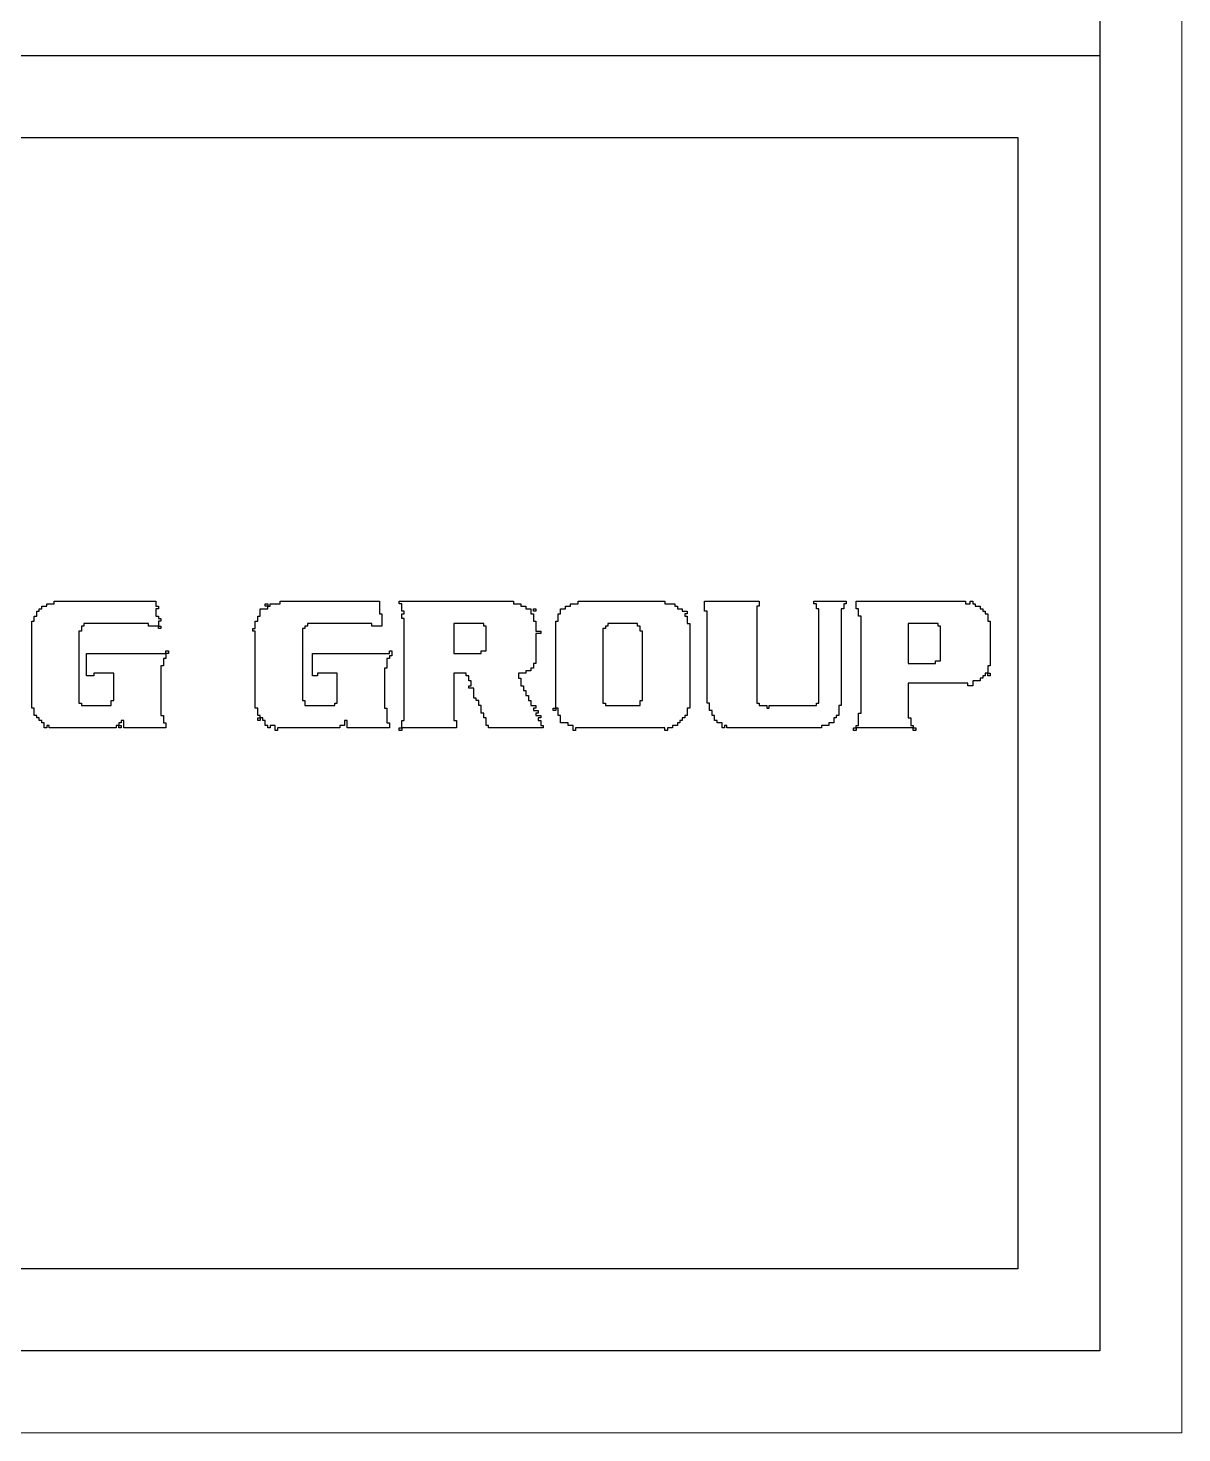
# Model space of a CAD drawing. Header units: centimetres. Extents: x -48696 to 156237, y -5617 to 29024.
# Drawn here: x -20966.725 to -20963.207, y 15776.748 to 15781.032 of the extents above; entities that cross this region are included whole.
import ezdxf

# ---------------------------------------------------------------- set-up
doc = ezdxf.new("R2010")
doc.units = ezdxf.units.CM
doc.layers.add('PN010', color=1, linetype='Continuous')
doc.layers.add('TRACE', color=7, linetype='Continuous')
doc.layers.add('Portas - Janelas', color=2, linetype='Continuous', lineweight=20)

msp = doc.modelspace()

# ---------------------------------------------------------------- linework, layer by layer
at = {"layer": 'PN010'}
for p, q in [((-20963.45691, 15805.19837), (-20963.45691, 15776.99837)), ((-20980.45691, 15780.94837), (-20963.45691, 15780.94837)), ((-20968.48572, 15780.69837), (-20963.70691, 15780.69837)), ((-20963.70691, 15780.69837), (-20963.70691, 15777.24837)), ((-20963.70691, 15777.24837), (-20968.48572, 15777.24837)), ((-20963.45691, 15776.99837), (-20980.45691, 15776.99837))]:
    msp.add_line(p, q, dxfattribs=at)
at = {"layer": 'Portas - Janelas'}
for p, q in [((-20963.20691, 15805.44837), (-20963.20691, 15776.74837)), ((-20963.20691, 15776.74837), (-20980.70691, 15776.74837))]:
    msp.add_line(p, q, dxfattribs=at)
at = {"layer": 'TRACE', "color": 2, "linetype": 'Continuous'}
for points in [[(-20966.30521, 15778.89789), (-20966.43391, 15778.89789), (-20966.43391, 15778.9206), (-20966.44149, 15778.9206), (-20966.44149, 15778.91303), (-20966.44906, 15778.91303), (-20966.44906, 15778.90546), (-20966.44149, 15778.90546), (-20966.44149, 15778.89789), (-20966.44906, 15778.89789), (-20966.44906, 15778.90546), (-20966.45663, 15778.90546), (-20966.45663, 15778.89789), (-20966.66105, 15778.89789), (-20966.66105, 15778.90546), (-20966.66862, 15778.90546), (-20966.66862, 15778.89789), (-20966.67619, 15778.89789), (-20966.67619, 15778.91303), (-20966.68376, 15778.91303), (-20966.68376, 15778.9206), (-20966.69133, 15778.9206), (-20966.69133, 15778.92818), (-20966.6989, 15778.92818), (-20966.6989, 15778.93575), (-20966.70647, 15778.93575), (-20966.70647, 15778.95846), (-20966.71404, 15778.95846), (-20966.71404, 15779.22345), (-20966.70647, 15779.22345), (-20966.70647, 15779.23859), (-20966.6989, 15779.23859), (-20966.6989, 15779.25373), (-20966.69133, 15779.25373), (-20966.69133, 15779.2613), (-20966.68376, 15779.2613), (-20966.68376, 15779.26887), (-20966.67619, 15779.26887), (-20966.66862, 15779.26887), (-20966.66862, 15779.27644), (-20966.65348, 15779.27644), (-20966.6459, 15779.27644), (-20966.6459, 15779.28402), (-20966.33549, 15779.28402), (-20966.33549, 15779.26887), (-20966.32792, 15779.26887), (-20966.32792, 15779.2613), (-20966.33549, 15779.2613), (-20966.33549, 15779.23859), (-20966.32792, 15779.23859), (-20966.32792, 15779.23102), (-20966.32035, 15779.23102), (-20966.32035, 15779.22345), (-20966.32792, 15779.22345), (-20966.32792, 15779.2083), (-20966.32035, 15779.2083), (-20966.32035, 15779.20073), (-20966.32792, 15779.20073), (-20966.32792, 15779.2083), (-20966.3582, 15779.2083), (-20966.3582, 15779.21588), (-20966.55505, 15779.21588), (-20966.55505, 15779.2083), (-20966.56262, 15779.2083), (-20966.56262, 15779.19316), (-20966.57019, 15779.19316), (-20966.57019, 15778.9736), (-20966.56262, 15778.9736), (-20966.56262, 15778.96603), (-20966.47177, 15778.96603), (-20966.47177, 15778.98117), (-20966.4642, 15778.98117), (-20966.4642, 15779.06445), (-20966.52477, 15779.06445), (-20966.52477, 15779.05688), (-20966.54748, 15779.05688), (-20966.54748, 15779.12502), (-20966.31278, 15779.12502), (-20966.30521, 15779.12502), (-20966.30521, 15779.13259), (-20966.29764, 15779.13259), (-20966.29764, 15779.12502), (-20966.30521, 15779.12502), (-20966.30521, 15779.10988), (-20966.31278, 15779.10988), (-20966.31278, 15779.08717), (-20966.32035, 15779.08717), (-20966.32035, 15778.93575), (-20966.31278, 15778.93575), (-20966.31278, 15778.91303), (-20966.30521, 15778.91303), (-20966.30521, 15778.89789)], [(-20965.96451, 15778.89032), (-20965.97208, 15778.89032), (-20965.97208, 15778.90546), (-20965.98722, 15778.90546), (-20965.98722, 15778.89789), (-20965.99479, 15778.89789), (-20965.99479, 15778.90546), (-20966.00236, 15778.90546), (-20966.00236, 15778.9206), (-20966.00993, 15778.9206), (-20966.00993, 15778.92818), (-20966.01751, 15778.92818), (-20966.01751, 15778.9206), (-20966.02508, 15778.9206), (-20966.02508, 15778.92818), (-20966.01751, 15778.92818), (-20966.01751, 15778.93575), (-20966.02508, 15778.93575), (-20966.02508, 15778.95846), (-20966.03265, 15778.95846), (-20966.03265, 15779.19316), (-20966.04022, 15779.19316), (-20966.04022, 15779.20073), (-20966.03265, 15779.20073), (-20966.03265, 15779.22345), (-20966.02508, 15779.22345), (-20966.02508, 15779.23859), (-20966.01751, 15779.23859), (-20966.01751, 15779.2613), (-20966.00236, 15779.2613), (-20965.99479, 15779.2613), (-20965.99479, 15779.26887), (-20966.00236, 15779.26887), (-20966.00236, 15779.27644), (-20965.99479, 15779.27644), (-20965.99479, 15779.26887), (-20965.98722, 15779.26887), (-20965.98722, 15779.27644), (-20965.96451, 15779.27644), (-20965.95694, 15779.27644), (-20965.95694, 15779.28402), (-20965.65409, 15779.28402), (-20965.65409, 15779.24616), (-20965.64652, 15779.24616), (-20965.64652, 15779.2083), (-20965.65409, 15779.2083), (-20965.67681, 15779.2083), (-20965.67681, 15779.21588), (-20965.87366, 15779.21588), (-20965.87366, 15779.2083), (-20965.88123, 15779.2083), (-20965.88123, 15779.20073), (-20965.8888, 15779.20073), (-20965.8888, 15778.98117), (-20965.88123, 15778.98117), (-20965.88123, 15778.96603), (-20965.79037, 15778.96603), (-20965.79037, 15778.9736), (-20965.7828, 15778.9736), (-20965.7828, 15779.06445), (-20965.84337, 15779.06445), (-20965.84337, 15779.05688), (-20965.85851, 15779.05688), (-20965.85851, 15779.12502), (-20965.63138, 15779.12502), (-20965.62381, 15779.12502), (-20965.62381, 15779.13259), (-20965.61624, 15779.13259), (-20965.61624, 15779.11745), (-20965.62381, 15779.11745), (-20965.62381, 15779.10988), (-20965.63138, 15779.10988), (-20965.63138, 15779.0796), (-20965.63895, 15779.0796), (-20965.63895, 15778.95846), (-20965.63138, 15778.95846), (-20965.63138, 15778.91303), (-20965.62381, 15778.91303), (-20965.62381, 15778.89789), (-20965.63138, 15778.89789), (-20965.75252, 15778.89789), (-20965.75252, 15778.9206), (-20965.76009, 15778.9206), (-20965.76009, 15778.90546), (-20965.76766, 15778.90546), (-20965.77523, 15778.90546), (-20965.77523, 15778.89789), (-20965.7828, 15778.89789), (-20965.96451, 15778.89789), (-20965.96451, 15778.89032)], [(-20965.58596, 15778.89032), (-20965.59353, 15778.89032), (-20965.59353, 15778.89789), (-20965.58596, 15778.89789), (-20965.58596, 15778.9206), (-20965.57838, 15778.9206), (-20965.57838, 15779.23102), (-20965.58596, 15779.23102), (-20965.58596, 15779.24616), (-20965.57838, 15779.24616), (-20965.57838, 15779.25373), (-20965.58596, 15779.25373), (-20965.58596, 15779.27644), (-20965.59353, 15779.27644), (-20965.59353, 15779.28402), (-20965.24526, 15779.28402), (-20965.24526, 15779.27644), (-20965.22254, 15779.27644), (-20965.22254, 15779.26887), (-20965.2074, 15779.26887), (-20965.2074, 15779.2613), (-20965.19226, 15779.2613), (-20965.19226, 15779.24616), (-20965.18469, 15779.24616), (-20965.18469, 15779.22345), (-20965.17712, 15779.22345), (-20965.17712, 15779.19316), (-20965.16198, 15779.19316), (-20965.16198, 15779.18559), (-20965.16955, 15779.18559), (-20965.17712, 15779.18559), (-20965.17712, 15779.09474), (-20965.18469, 15779.09474), (-20965.18469, 15779.0796), (-20965.19226, 15779.0796), (-20965.19226, 15779.07203), (-20965.19983, 15779.07203), (-20965.2074, 15779.07203), (-20965.2074, 15779.06445), (-20965.21497, 15779.06445), (-20965.23012, 15779.06445), (-20965.23012, 15779.04931), (-20965.22254, 15779.04931), (-20965.22254, 15779.0266), (-20965.21497, 15779.0266), (-20965.21497, 15779.01146), (-20965.2074, 15779.01146), (-20965.2074, 15778.99631), (-20965.19983, 15778.99631), (-20965.19983, 15778.98117), (-20965.19226, 15778.98117), (-20965.19226, 15778.96603), (-20965.17712, 15778.96603), (-20965.17712, 15778.95846), (-20965.18469, 15778.95846), (-20965.18469, 15778.95089), (-20965.16955, 15778.95089), (-20965.16955, 15778.94332), (-20965.17712, 15778.94332), (-20965.17712, 15778.93575), (-20965.16198, 15778.93575), (-20965.16198, 15778.92818), (-20965.16955, 15778.92818), (-20965.16955, 15778.9206), (-20965.16198, 15778.9206), (-20965.16198, 15778.90546), (-20965.1544, 15778.90546), (-20965.1544, 15778.89789), (-20965.16198, 15778.89789), (-20965.32097, 15778.89789), (-20965.32097, 15778.90546), (-20965.32854, 15778.90546), (-20965.32854, 15778.92818), (-20965.33611, 15778.92818), (-20965.33611, 15778.94332), (-20965.34368, 15778.94332), (-20965.34368, 15778.96603), (-20965.35125, 15778.96603), (-20965.35125, 15778.98117), (-20965.35882, 15778.98117), (-20965.35882, 15778.98874), (-20965.36639, 15778.98874), (-20965.36639, 15779.01903), (-20965.38154, 15779.01903), (-20965.38154, 15779.0266), (-20965.37397, 15779.0266), (-20965.37397, 15779.04174), (-20965.38154, 15779.04174), (-20965.38154, 15779.05688), (-20965.38911, 15779.05688), (-20965.38911, 15779.06445), (-20965.42696, 15779.06445), (-20965.42696, 15778.9206), (-20965.41939, 15778.9206), (-20965.41939, 15778.89789), (-20965.42696, 15778.89789), (-20965.58596, 15778.89789), (-20965.58596, 15778.89032)], [(-20964.77585, 15778.89032), (-20964.78342, 15778.89032), (-20964.78342, 15778.89789), (-20965.05598, 15778.89789), (-20965.05598, 15778.89032), (-20965.06355, 15778.89032), (-20965.06355, 15778.90546), (-20965.07869, 15778.90546), (-20965.07869, 15778.91303), (-20965.10141, 15778.91303), (-20965.10141, 15778.93575), (-20965.10898, 15778.93575), (-20965.10898, 15778.95846), (-20965.11655, 15778.95846), (-20965.11655, 15778.95089), (-20965.12412, 15778.95089), (-20965.12412, 15778.95846), (-20965.11655, 15778.95846), (-20965.11655, 15779.22345), (-20965.10898, 15779.22345), (-20965.10898, 15779.24616), (-20965.10141, 15779.24616), (-20965.10141, 15779.2613), (-20965.09384, 15779.2613), (-20965.08626, 15779.2613), (-20965.08626, 15779.26887), (-20965.07869, 15779.26887), (-20965.07112, 15779.26887), (-20965.07112, 15779.27644), (-20965.05598, 15779.27644), (-20965.04841, 15779.27644), (-20965.04841, 15779.28402), (-20964.78342, 15779.28402), (-20964.78342, 15779.27644), (-20964.75314, 15779.27644), (-20964.75314, 15779.26887), (-20964.74557, 15779.26887), (-20964.74557, 15779.2613), (-20964.73042, 15779.2613), (-20964.73042, 15779.25373), (-20964.71528, 15779.25373), (-20964.71528, 15779.24616), (-20964.72285, 15779.24616), (-20964.72285, 15779.23859), (-20964.71528, 15779.23859), (-20964.71528, 15779.21588), (-20964.70771, 15779.21588), (-20964.70771, 15778.95846), (-20964.71528, 15778.95846), (-20964.71528, 15778.93575), (-20964.72285, 15778.93575), (-20964.72285, 15778.92818), (-20964.73042, 15778.92818), (-20964.73042, 15778.9206), (-20964.738, 15778.9206), (-20964.738, 15778.91303), (-20964.74557, 15778.91303), (-20964.74557, 15778.90546), (-20964.75314, 15778.90546), (-20964.76071, 15778.90546), (-20964.76071, 15778.89789), (-20964.76828, 15778.89789), (-20964.77585, 15778.89789), (-20964.77585, 15778.89032)], [(-20964.30645, 15778.89789), (-20964.59415, 15778.89789), (-20964.59415, 15778.90546), (-20964.60172, 15778.90546), (-20964.60172, 15778.89789), (-20964.60929, 15778.89789), (-20964.60929, 15778.91303), (-20964.62443, 15778.91303), (-20964.62443, 15778.9206), (-20964.632, 15778.9206), (-20964.632, 15778.93575), (-20964.63957, 15778.93575), (-20964.63957, 15778.95089), (-20964.64714, 15778.95089), (-20964.64714, 15778.9736), (-20964.65471, 15778.9736), (-20964.65471, 15779.25373), (-20964.66229, 15779.25373), (-20964.66229, 15779.28402), (-20964.49572, 15779.28402), (-20964.49572, 15779.26887), (-20964.50329, 15779.26887), (-20964.50329, 15778.9736), (-20964.49572, 15778.9736), (-20964.49572, 15778.96603), (-20964.47301, 15778.96603), (-20964.47301, 15778.95846), (-20964.46544, 15778.95846), (-20964.46544, 15778.96603), (-20964.32916, 15778.96603), (-20964.32159, 15778.96603), (-20964.32159, 15778.9736), (-20964.31402, 15778.9736), (-20964.31402, 15779.2613), (-20964.32159, 15779.2613), (-20964.32159, 15779.27644), (-20964.32916, 15779.27644), (-20964.32916, 15779.28402), (-20964.23073, 15779.28402), (-20964.23073, 15779.27644), (-20964.23831, 15779.27644), (-20964.23831, 15779.2613), (-20964.24588, 15779.2613), (-20964.24588, 15778.96603), (-20964.25345, 15778.96603), (-20964.25345, 15778.93575), (-20964.26102, 15778.93575), (-20964.26102, 15778.92818), (-20964.26859, 15778.92818), (-20964.26859, 15778.91303), (-20964.27616, 15778.91303), (-20964.28373, 15778.91303), (-20964.28373, 15778.90546), (-20964.2913, 15778.90546), (-20964.30645, 15778.90546), (-20964.30645, 15778.89789)], [(-20964.01874, 15778.89032), (-20964.02632, 15778.89032), (-20964.02632, 15778.89789), (-20964.20045, 15778.89789), (-20964.20045, 15778.89032), (-20964.20802, 15778.89032), (-20964.20802, 15778.89789), (-20964.20045, 15778.89789), (-20964.20045, 15778.90546), (-20964.19288, 15778.90546), (-20964.19288, 15778.94332), (-20964.18531, 15778.94332), (-20964.18531, 15779.23859), (-20964.19288, 15779.23859), (-20964.19288, 15779.2613), (-20964.20045, 15779.2613), (-20964.20045, 15779.28402), (-20963.86732, 15779.28402), (-20963.86732, 15779.27644), (-20963.85218, 15779.27644), (-20963.85218, 15779.28402), (-20963.84461, 15779.28402), (-20963.84461, 15779.27644), (-20963.83704, 15779.27644), (-20963.83704, 15779.26887), (-20963.8219, 15779.26887), (-20963.8219, 15779.2613), (-20963.81433, 15779.2613), (-20963.81433, 15779.25373), (-20963.80675, 15779.25373), (-20963.80675, 15779.24616), (-20963.79918, 15779.24616), (-20963.79918, 15779.22345), (-20963.79161, 15779.22345), (-20963.79161, 15779.08717), (-20963.79918, 15779.08717), (-20963.79918, 15779.06445), (-20963.79161, 15779.06445), (-20963.79161, 15779.05688), (-20963.79918, 15779.05688), (-20963.79918, 15779.06445), (-20963.80675, 15779.06445), (-20963.80675, 15779.05688), (-20963.81433, 15779.05688), (-20963.81433, 15779.04931), (-20963.8219, 15779.04931), (-20963.8219, 15779.04174), (-20963.82947, 15779.04174), (-20963.84461, 15779.04174), (-20963.84461, 15779.0266), (-20963.85218, 15779.0266), (-20963.85975, 15779.0266), (-20963.85975, 15779.03417), (-20964.04146, 15779.03417), (-20964.04146, 15778.92818), (-20964.03389, 15778.92818), (-20964.03389, 15778.90546), (-20964.02632, 15778.90546), (-20964.02632, 15778.89789), (-20964.01874, 15778.89789), (-20964.01874, 15778.89032)], [(-20965.17712, 15779.25373), (-20965.18469, 15779.25373), (-20965.18469, 15779.2613), (-20965.17712, 15779.2613), (-20965.17712, 15779.25373)], [(-20965.35125, 15779.12502), (-20965.34368, 15779.12502), (-20965.34368, 15779.13259), (-20965.33611, 15779.13259), (-20965.32854, 15779.13259), (-20965.32854, 15779.2083), (-20965.33611, 15779.2083), (-20965.33611, 15779.21588), (-20965.42696, 15779.21588), (-20965.42696, 15779.12502), (-20965.35125, 15779.12502)], [(-20964.8667, 15778.96603), (-20964.85913, 15778.96603), (-20964.85913, 15778.98117), (-20964.85156, 15778.98117), (-20964.85156, 15779.19316), (-20964.85913, 15779.19316), (-20964.85913, 15779.2083), (-20964.8667, 15779.2083), (-20964.8667, 15779.21588), (-20964.95756, 15779.21588), (-20964.95756, 15779.2083), (-20964.96513, 15779.2083), (-20964.96513, 15779.20073), (-20964.9727, 15779.20073), (-20964.9727, 15778.9736), (-20964.96513, 15778.9736), (-20964.96513, 15778.96603), (-20964.8667, 15778.96603)], [(-20963.96575, 15779.09474), (-20963.95818, 15779.09474), (-20963.95818, 15779.10231), (-20963.9506, 15779.10231), (-20963.94303, 15779.10231), (-20963.94303, 15779.2083), (-20963.9506, 15779.2083), (-20963.9506, 15779.21588), (-20964.04146, 15779.21588), (-20964.04146, 15779.09474), (-20963.96575, 15779.09474)]]:
    msp.add_lwpolyline(points, dxfattribs=at)

doc.saveas('drawing.dxf')
